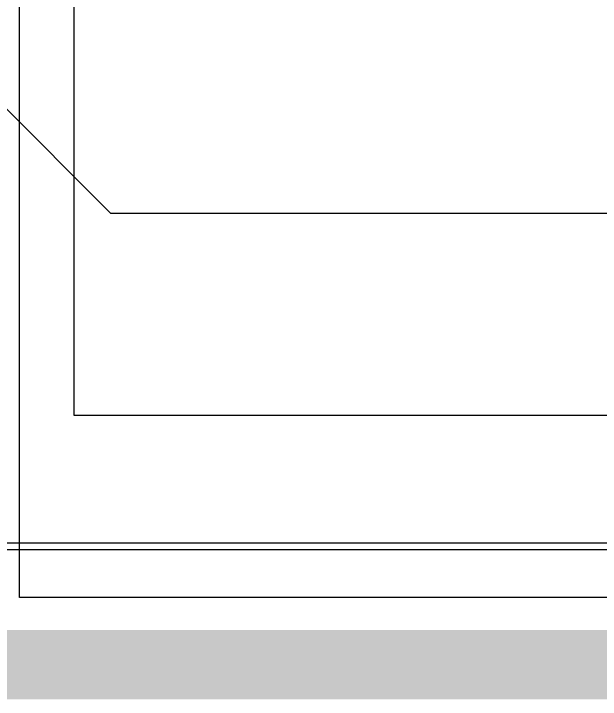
# Model space of a CAD drawing. Extents: x -21 to 213, y -21 to 140.
# Drawn here: x 0.77 to 2.461, y -0.1 to 1.876 of the extents above; entities that cross this region are included whole.
import ezdxf

# ---------------------------------------------------------------- set-up
doc = ezdxf.new("R2010")
doc.units = 0
for name, color, linetype in [('BOARD_GEOMETRY_OUTLINE', 1, 'CONTINUOUS'), ('ETCH_BOTTOM', 7, 'CONTINUOUS'), ('ETCH_GND', 3, 'CONTINUOUS'), ('ETCH_INT1', 4, 'CONTINUOUS'), ('ETCH_INT2', 5, 'CONTINUOUS'), ('ETCH_PWR', 6, 'CONTINUOUS')]:
    doc.layers.add(name, color=color, linetype=linetype)

msp = doc.modelspace()

# ---------------------------------------------------------------- linework, layer by layer
at = {"layer": 'BOARD_GEOMETRY_OUTLINE', "const_width": 0.2}
msp.add_lwpolyline([(0, 0), (0, 118), (190, 118), (190, 0)], close=True, dxfattribs=at)
at = {"layer": 'ETCH_BOTTOM'}
msp.add_lwpolyline([(0.786, 0.193), (0.786, 117.261), (189.69, 117.261), (189.69, 2.76), (188.85, 2.76), (186.283, 0.193)], close=True, dxfattribs=at)
at = {"layer": 'ETCH_GND'}
msp.add_lwpolyline([(189.5, 0.35), (0.1, 0.35), (0.1, 117.55), (189.5, 117.55)], close=True, dxfattribs=at)
at = {"layer": 'ETCH_INT1'}
msp.add_lwpolyline([(0.416, 0.331), (0.416, 117.577), (189.747, 117.577), (189.747, 0.331)], close=True, dxfattribs=at)
at = {"layer": 'ETCH_INT2'}
msp.add_lwpolyline([(189.382, 0.718), (0.944, 0.718), (0.944, 117.203), (189.382, 117.203)], close=True, dxfattribs=at)
at = {"layer": 'ETCH_PWR'}
msp.add_lwpolyline([(58.25, 1.3), (1.05, 1.3), (0.25, 2.1), (0.25, 36.5)], dxfattribs=at)

doc.saveas('drawing.dxf')
